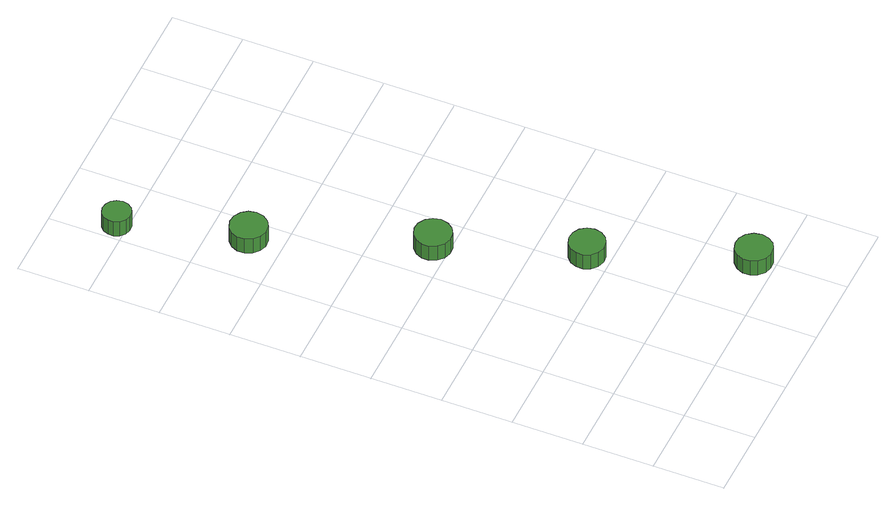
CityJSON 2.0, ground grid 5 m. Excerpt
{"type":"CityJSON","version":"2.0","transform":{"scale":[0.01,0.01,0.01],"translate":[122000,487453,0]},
"CityObjects":{
"tree1":{"type":"SolitaryVegetationObject","attributes":{"function":"something"},"geometry":[{"type":"MultiSurface","lod":"1","boundaries":[[[0,1,2,3,4,5,6,7,8,9,10,11,12,13,14]],[[15,16,17,18,19,20,21,22,23,24,25,26,27,28,29]],[[0,29,28,1]],[[1,28,27,2]],[[2,27,26,3]],[[3,26,25,4]],[[4,25,24,5]],[[5,24,23,6]],[[6,23,22,7]],[[7,22,21,8]],[[8,21,20,9]],[[9,20,19,10]],[[10,19,18,11]],[[11,18,17,12]],[[12,17,16,13]],[[13,16,15,14]],[[14,15,29,0]]]}]},
"tree2":{"type":"SolitaryVegetationObject","attributes":{"function":"something"},"geometry":[{"type":"MultiSurface","lod":"1","boundaries":[[[30,31,32,33,34,35,36,37,38,39,40,41,42,43,44]],[[45,46,47,48,49,50,51,52,53,54,55,56,57,58,59]],[[30,59,58,31]],[[31,58,57,32]],[[32,57,56,33]],[[33,56,55,34]],[[34,55,54,35]],[[35,54,53,36]],[[36,53,52,37]],[[37,52,51,38]],[[38,51,50,39]],[[39,50,49,40]],[[40,49,48,41]],[[41,48,47,42]],[[42,47,46,43]],[[43,46,45,44]],[[44,45,59,30]]]}]},
"tree3":{"type":"SolitaryVegetationObject","attributes":{"function":"something"},"geometry":[{"type":"MultiSurface","lod":"1","boundaries":[[[60,61,62,63,64,65,66,67,68,69,70,71,72,73,74]],[[75,76,77,78,79,80,81,82,83,84,85,86,87,88,89]],[[60,89,88,61]],[[61,88,87,62]],[[62,87,86,63]],[[63,86,85,64]],[[64,85,84,65]],[[65,84,83,66]],[[66,83,82,67]],[[67,82,81,68]],[[68,81,80,69]],[[69,80,79,70]],[[70,79,78,71]],[[71,78,77,72]],[[72,77,76,73]],[[73,76,75,74]],[[74,75,89,60]]]}]},
"tree4":{"type":"SolitaryVegetationObject","attributes":{"function":"something"},"geometry":[{"type":"MultiSurface","lod":"1","boundaries":[[[90,91,92,93,94,95,96,97,98,99,100,101,102,103,104]],[[105,106,107,108,109,110,111,112,113,114,115,116,117,118,119]],[[90,119,118,91]],[[91,118,117,92]],[[92,117,116,93]],[[93,116,115,94]],[[94,115,114,95]],[[95,114,113,96]],[[96,113,112,97]],[[97,112,111,98]],[[98,111,110,99]],[[99,110,109,100]],[[100,109,108,101]],[[101,108,107,102]],[[102,107,106,103]],[[103,106,105,104]],[[104,105,119,90]]]}]},
"tree5":{"type":"SolitaryVegetationObject","attributes":{"function":"something"},"geometry":[{"type":"MultiSurface","lod":"1","boundaries":[[[120,121,122,123,124,125,126,127,128,129,130,131,132,133,134]],[[135,136,137,138,139,140,141,142,143,144,145,146,147,148,149]],[[120,149,148,121]],[[121,148,147,122]],[[122,147,146,123]],[[123,146,145,124]],[[124,145,144,125]],[[125,144,143,126]],[[126,143,142,127]],[[127,142,141,128]],[[128,141,140,129]],[[129,140,139,130]],[[130,139,138,131]],[[131,138,137,132]],[[132,137,136,133]],[[133,136,135,134]],[[134,135,149,120]]]}]}
},
"vertices":[
[458,3230,150],[447,3282,150],[416,3325,150],[369,3352,150],[316,3358,150],[265,3341,150],[225,3305,150],[203,3256,150],[203,3203,150],[225,3154,150],[265,3118,150],[316,3101,150],[369,3107,150],[416,3134,150],[447,3177,150],[447,3177,21],[416,3134,21],[369,3107,21],[316,3101,21],[265,3118,21],[225,3154,21],[203,3203,21],[203,3256,21],[225,3305,21],[265,3341,21],[316,3358,21],[369,3352,21],[416,3325,21],[447,3282,21],[458,3230,21],
[203,4066,150],[195,4106,150],[170,4140,150],[134,4160,150],[93,4165,150],[54,4152,150],[23,4124,150],[6,4086,150],[6,4045,150],[23,4007,150],[54,3979,150],[93,3966,150],[134,3971,150],[170,3991,150],[195,4025,150],[195,4025,21],[170,3991,21],[134,3971,21],[93,3966,21],[54,3979,21],[23,4007,21],[6,4045,21],[6,4086,21],[23,4124,21],[54,4152,21],[93,4165,21],[134,4160,21],[170,4140,21],[195,4106,21],[203,4066,21],
[894,2114,133],[882,2166,133],[851,2210,133],[804,2237,133],[751,2242,133],[700,2226,133],[660,2190,133],[638,2141,133],[638,2087,133],[660,2038,133],[700,2002,133],[751,1986,133],[804,1991,133],[851,2018,133],[882,2061,133],[882,2061,4],[851,2018,4],[804,1991,4],[751,1986,4],[700,2002,4],[660,2038,4],[638,2087,4],[638,2141,4],[660,2190,4],[700,2226,4],[751,2242,4],[804,2237,4],[851,2210,4],[882,2166,4],[894,2114,4],
[1217,1166,129],[1206,1217,129],[1175,1259,129],[1130,1284,129],[1079,1290,129],[1030,1274,129],[991,1239,129],[970,1192,129],[970,1140,129],[991,1093,129],[1030,1058,129],[1079,1042,129],[1130,1047,129],[1175,1073,129],[1206,1115,129],[1206,1115,0],[1175,1073,0],[1130,1047,0],[1079,1042,0],[1030,1058,0],[991,1093,0],[970,1140,0],[970,1192,0],[991,1239,0],[1030,1274,0],[1079,1290,0],[1130,1284,0],[1175,1259,0],[1206,1217,0],[1217,1166,0],
[1602,151,133],[1591,203,133],[1560,247,133],[1513,274,133],[1460,279,133],[1409,263,133],[1369,227,133],[1347,178,133],[1347,124,133],[1369,75,133],[1409,39,133],[1460,23,133],[1513,28,133],[1560,55,133],[1591,98,133],[1591,98,4],[1560,55,4],[1513,28,4],[1460,23,4],[1409,39,4],[1369,75,4],[1347,124,4],[1347,178,4],[1369,227,4],[1409,263,4],[1460,279,4],[1513,274,4],[1560,247,4],[1591,203,4],[1602,151,4]
]}
